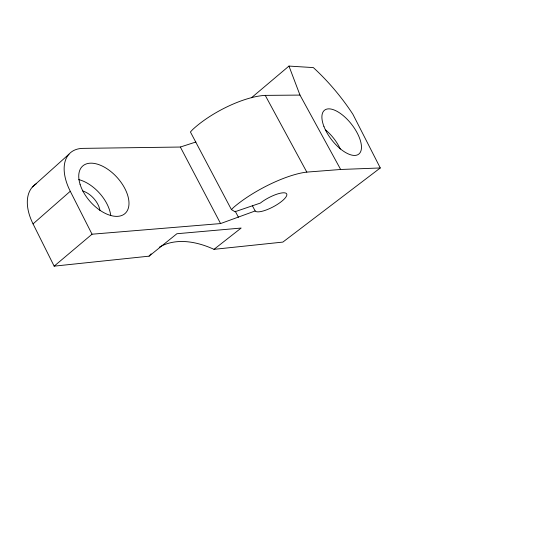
<?xml version="1.0" encoding="UTF-8"?>
<svg xmlns="http://www.w3.org/2000/svg" width="546" height="546" viewBox="0 0 546 546"><rect width="100%" height="100%" fill="white"/><g stroke="black" fill="none" stroke-linecap="round" stroke-linejoin="round"><path stroke-width="0.82" d="M36.377 183.702A48.751 28.986 47.7 0 0 33.047 223.894L54.15 266.155L92.035 234.207L220.584 223.567L255.166 210.961A17.929 5.078 -28 0 0 276.679 204.839A17.929 5.078 -28 0 0 284.541 192.827A17.929 5.078 -28 0 0 260.326 203.085L234.971 211.739L231.408 209.575L233.749 207.282A56.443 15.991 -28 0 1 306.811 172.106L340.656 169.478L380.289 167.956L352.893 114.271A119.144 56.095 51.4 0 0 313.356 67.595L288.97 66.08L251.419 97.782M32.453 186.95L68.973 154.177M33.047 223.894L70.27 191.264A49.72 28.262 48.2 0 1 83.04 148.369L180.351 147.038L195.912 142.001M54.15 266.155L149.078 256.163L176.89 233.736L241.155 228.051L213.998 249.338A111.097 64.1 53.3 0 0 159.255 247.249M380.289 167.956L282.869 242.09L213.998 249.338M231.408 209.575L190.417 131.982L192.656 129.559A55.842 18.878 -27.9 0 1 265.247 95.379L299.986 95.086L340.656 169.478M265.247 95.379L306.811 172.106M252.382 205.733L255.166 210.961M235.23 211.206L238.411 217.226M180.351 147.038L220.584 223.567M70.27 191.264L92.035 234.207M288.97 66.08L299.979 95.079M149.078 256.163A111.097 64.1 53.3 0 1 151.085 253.842M82.658 190.943A17.725 10.299 47.9 0 1 99.993 210.551M78.733 179.6A31.511 18.311 47.9 0 1 110.756 215.609M325.655 129.996A27.6 12.858 52 0 1 340.349 149.065M80.078 184.316A31.811 18.079 48.2 0 0 122.761 215.049A31.811 18.079 48.2 0 0 108.75 169.949A31.811 18.079 48.2 0 0 80.078 184.316M323.935 126.474A27.832 12.619 52.1 0 0 358.115 154.552A27.832 12.619 52.1 0 0 342.963 115.404A27.832 12.619 52.1 0 0 323.935 126.474"/></g></svg>
